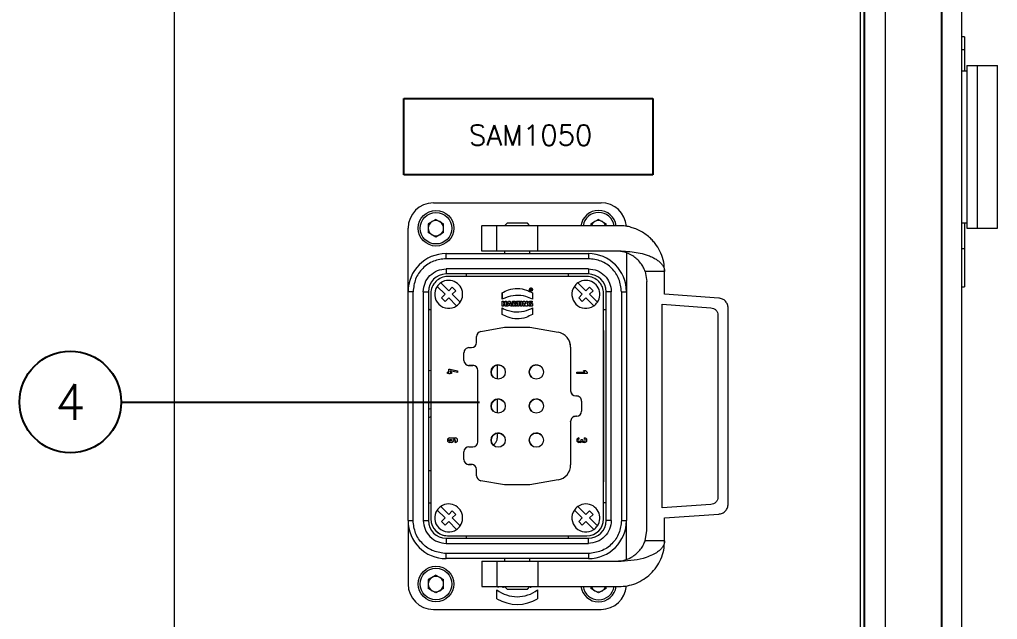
# Model space of a CAD drawing. Extents: x 4137 to 28680, y 2446 to 6814.
# Drawn here: x 4758 to 4950.5, y 3009 to 3127 of the extents above; entities that cross this region are included whole.
import ezdxf
from ezdxf.enums import TextEntityAlignment as Align

# ---------------------------------------------------------------- set-up
doc = ezdxf.new("R2010")
doc.units = 0
doc.header["$LTSCALE"] = 0.5
doc.layers.get('0').update_dxf_attribs({"linetype": 'CONTINUOUS'})
doc.layers.add('DIM', color=5, linetype='CONTINUOUS')
doc.layers.add('VOL', color=2, linetype='CONTINUOUS')
doc.styles.get("Standard").update_dxf_attribs({"font": 'simplex.shx'})

msp = doc.modelspace()

# ---------------------------------------------------------------- linework, layer by layer
at = {"color": 7, "linetype": 'Continuous', "lineweight": 15}
for p, q in [((4788.48, 3251.94), (4788.48, 2951.94)), ((4923.48, 3251.94), (4923.48, 2951.94)), ((4928.48, 2958.44), (4928.48, 3245.44)), ((4943.48, 2958.44), (4943.48, 3245.44)), ((4943.99, 3123.58), (4943.48, 3123.58)), ((4943.99, 3123.58), (4943.99, 3121.08)), ((4943.48, 3121.08), (4943.99, 3121.08)), ((4943.99, 3121.08), (4943.99, 3116.94)), ((4944.48, 3117.94), (4944.48, 3085.94)), ((4944.48, 3117.94), (4946.48, 3117.94)), ((4946.48, 3117.94), (4946.48, 3085.94)), ((4946.48, 3117.94), (4950.48, 3117.94)), ((4950.48, 3085.94), (4950.48, 3117.94)), ((4943.48, 3116.94), (4944.48, 3116.94)), ((4839.48, 3090.94), (4872.48, 3090.94)), ((4839.98, 3087.69), (4838.47, 3086.82)), ((4839.98, 3087.69), (4841.49, 3086.82)), ((4871.98, 3087.69), (4870.47, 3086.82)), ((4871.98, 3087.69), (4873.49, 3086.82)), ((4834.48, 3073.44), (4834.48, 3085.94)), ((4838.47, 3086.82), (4838.47, 3085.07)), ((4841.49, 3085.07), (4841.49, 3086.82)), ((4848.98, 3086.45), (4848.98, 3086.44)), ((4848.98, 3081.44), (4848.98, 3086.44)), ((4851.98, 3081.44), (4851.98, 3086.44)), ((4860.06, 3086.44), (4851.98, 3086.44)), ((4853.99, 3086.95), (4853.48, 3086.44)), ((4857.98, 3086.94), (4853.98, 3086.94)), ((4858.48, 3086.44), (4857.98, 3086.95)), ((4860.06, 3081.44), (4860.06, 3086.44)), ((4875.98, 3086.44), (4860.06, 3086.44)), ((4870.47, 3086.82), (4870.47, 3086.44)), ((4873.49, 3086.44), (4873.49, 3086.82)), ((4944.48, 3086.94), (4943.48, 3086.94)), ((4943.99, 3086.94), (4943.99, 3081.94)), ((4944.48, 3085.94), (4946.48, 3085.94)), ((4946.48, 3085.94), (4950.48, 3085.94)), ((4839.98, 3084.2), (4838.47, 3085.07)), ((4841.49, 3085.07), (4839.98, 3084.2)), ((4848.98, 3081.44), (4848.98, 3081.44)), ((4860.06, 3081.44), (4851.98, 3081.44)), ((4853.48, 3081.44), (4853.48, 3080.94)), ((4858.48, 3080.94), (4858.48, 3081.44)), ((4876.41, 3081.44), (4860.06, 3081.44)), ((4943.48, 3081.94), (4943.99, 3081.94)), ((4943.99, 3081.94), (4943.99, 3074.44)), ((4841.98, 3079.94), (4841.98, 3080.94)), ((4841.98, 3080.94), (4869.98, 3080.94)), ((4869.98, 3079.94), (4841.98, 3079.94)), ((4869.98, 3080.94), (4869.98, 3079.94)), ((4877.48, 3081.05), (4877.48, 3073.44)), ((4869.98, 3077.94), (4841.98, 3077.94)), ((4841.98, 3077.94), (4841.98, 3076.94)), ((4869.98, 3077.94), (4869.98, 3076.94)), ((4884.98, 3077.44), (4881.14, 3077.44)), ((4881.14, 3077.44), (4881.48, 3075.44)), ((4884.98, 3072.94), (4884.98, 3077.44)), ((4869.98, 3076.94), (4841.98, 3076.94)), ((4869.68, 3076.44), (4842.28, 3076.44)), ((4845.98, 3076.44), (4845.98, 3076.94)), ((4865.98, 3076.94), (4865.98, 3076.44)), ((4841.78, 3072.94), (4840.22, 3074.5)), ((4840.93, 3075.21), (4842.48, 3073.65)), ((4842.48, 3073.65), (4843.19, 3074.36)), ((4843.19, 3074.36), (4843.9, 3073.65)), ((4843.9, 3073.65), (4843.19, 3072.94)), ((4858.53, 3073.7), (4858.53, 3073.7)), ((4858.71, 3074), (4858.59, 3074)), ((4858.59, 3074), (4858.59, 3073.73)), ((4858.59, 3074), (4858.59, 3073.73)), ((4858.59, 3074), (4858.59, 3074)), ((4858.71, 3074), (4858.59, 3074)), ((4858.59, 3073.73), (4858.65, 3073.73)), ((4858.65, 3073.95), (4858.7, 3073.95)), ((4858.65, 3073.95), (4858.65, 3073.87)), ((4858.7, 3073.87), (4858.65, 3073.87)), ((4858.65, 3073.87), (4858.7, 3073.87)), ((4858.65, 3073.87), (4858.65, 3073.87)), ((4858.65, 3073.73), (4858.65, 3073.83)), ((4858.65, 3073.83), (4858.7, 3073.83)), ((4858.7, 3073.87), (4858.7, 3073.87)), ((4858.7, 3073.83), (4858.74, 3073.73)), ((4858.7, 3073.83), (4858.74, 3073.73)), ((4858.7, 3073.83), (4858.7, 3073.83)), ((4858.77, 3073.99), (4858.71, 3074)), ((4858.77, 3073.99), (4858.71, 3074)), ((4858.71, 3074), (4858.71, 3074)), ((4858.73, 3073.94), (4858.73, 3073.94)), ((4858.74, 3073.73), (4858.81, 3073.73)), ((4858.76, 3073.85), (4858.79, 3073.86)), ((4858.77, 3073.83), (4858.76, 3073.85)), ((4858.8, 3073.96), (4858.77, 3073.99)), ((4858.8, 3073.96), (4858.77, 3073.99)), ((4858.77, 3073.99), (4858.77, 3073.99)), ((4858.78, 3073.82), (4858.77, 3073.83)), ((4858.81, 3073.73), (4858.78, 3073.82)), ((4858.79, 3073.86), (4858.8, 3073.89)), ((4858.81, 3073.92), (4858.8, 3073.96)), ((4858.8, 3073.89), (4858.81, 3073.92)), ((4858.85, 3074.02), (4858.85, 3074.02)), ((4858.92, 3073.86), (4858.92, 3073.86)), ((4868.78, 3072.94), (4867.22, 3074.5)), ((4867.93, 3075.21), (4869.48, 3073.65)), ((4869.48, 3073.65), (4870.19, 3074.36)), ((4870.19, 3074.36), (4870.9, 3073.65)), ((4870.9, 3073.65), (4870.19, 3072.94)), ((4872.02, 3075.48), (4872.02, 3075.48)), ((4881.48, 3026.44), (4881.48, 3075.44)), ((4943.48, 3074.44), (4943.99, 3074.44)), ((4835.48, 3073.44), (4834.48, 3073.44)), ((4834.48, 3028.44), (4834.48, 3073.44)), ((4835.48, 3028.44), (4835.48, 3073.44)), ((4837.48, 3073.44), (4837.48, 3028.44)), ((4837.48, 3073.44), (4838.48, 3073.44)), ((4838.48, 3073.44), (4838.48, 3028.44)), ((4838.98, 3073.14), (4838.98, 3028.74)), ((4841.07, 3072.24), (4841.78, 3072.94)), ((4841.78, 3071.53), (4841.07, 3072.24)), ((4842.48, 3072.24), (4841.78, 3071.53)), ((4844.04, 3070.68), (4842.48, 3072.24)), ((4843.19, 3072.94), (4844.75, 3071.39)), ((4852.98, 3071.96), (4852.98, 3073.21)), ((4852.98, 3073.21), (4852.98, 3073.21)), ((4852.98, 3073.21), (4852.98, 3071.96)), ((4858.98, 3073.21), (4858.98, 3071.96)), ((4868.07, 3072.24), (4868.78, 3072.94)), ((4868.78, 3071.53), (4868.07, 3072.24)), ((4869.48, 3072.24), (4868.78, 3071.53)), ((4871.04, 3070.68), (4869.48, 3072.24)), ((4870.19, 3072.94), (4871.75, 3071.39)), ((4872.98, 3028.74), (4872.98, 3073.14)), ((4874.48, 3073.44), (4873.48, 3073.44)), ((4873.48, 3028.44), (4873.48, 3073.44)), ((4874.48, 3028.44), (4874.48, 3073.44)), ((4876.48, 3073.44), (4876.48, 3028.44)), ((4876.48, 3073.44), (4877.48, 3073.44)), ((4877.48, 3073.44), (4877.48, 3028.44)), ((4895.62, 3072.2), (4884.98, 3072.94)), ((4838.48, 3069.94), (4838.98, 3069.94)), ((4838.98, 3069.89), (4838.78, 3069.94)), ((4852.98, 3069), (4852.98, 3070.26)), ((4852.98, 3070.26), (4852.98, 3070.26)), ((4852.98, 3069), (4852.98, 3070.26)), ((4853.01, 3071.59), (4853.28, 3071.59)), ((4853.01, 3070.6), (4853.01, 3071.59)), ((4853.01, 3070.6), (4853.01, 3071.59)), ((4853.01, 3071.59), (4853.01, 3071.59)), ((4853.01, 3071.59), (4853.28, 3071.59)), ((4853.28, 3070.6), (4853.01, 3070.6)), ((4853.28, 3071.59), (4853.28, 3071.23)), ((4853.28, 3071.23), (4853.58, 3071.23)), ((4853.28, 3071.23), (4853.58, 3071.23)), ((4853.28, 3071.23), (4853.28, 3071.23)), ((4853.28, 3070.99), (4853.28, 3070.6)), ((4853.58, 3070.99), (4853.28, 3070.99)), ((4853.58, 3071.59), (4853.85, 3071.59)), ((4853.58, 3071.23), (4853.58, 3071.59)), ((4853.58, 3071.23), (4853.58, 3071.59)), ((4853.58, 3071.59), (4853.58, 3071.59)), ((4853.58, 3071.59), (4853.85, 3071.59)), ((4853.58, 3071.23), (4853.58, 3071.23)), ((4853.58, 3070.6), (4853.58, 3070.99)), ((4853.58, 3070.6), (4853.58, 3070.99)), ((4853.58, 3070.99), (4853.58, 3070.99)), ((4853.85, 3070.6), (4853.58, 3070.6)), ((4853.85, 3071.59), (4853.85, 3070.6)), ((4853.94, 3070.6), (4854.26, 3071.59)), ((4853.94, 3070.6), (4854.26, 3071.59)), ((4854.21, 3070.6), (4853.94, 3070.6)), ((4854.26, 3070.76), (4854.21, 3070.6)), ((4854.26, 3071.59), (4854.57, 3071.59)), ((4854.26, 3071.59), (4854.26, 3071.59)), ((4854.26, 3071.59), (4854.57, 3071.59)), ((4854.56, 3070.76), (4854.26, 3070.76)), ((4854.33, 3070.98), (4854.37, 3071.13)), ((4854.5, 3070.98), (4854.33, 3070.98)), ((4854.33, 3070.98), (4854.33, 3070.98)), ((4854.5, 3070.98), (4854.33, 3070.98)), ((4854.37, 3071.13), (4854.39, 3071.18)), ((4854.39, 3071.18), (4854.4, 3071.23)), ((4854.4, 3071.23), (4854.41, 3071.27)), ((4854.41, 3071.27), (4854.42, 3071.23)), ((4854.41, 3071.27), (4854.42, 3071.23)), ((4854.41, 3071.27), (4854.41, 3071.27)), ((4854.42, 3071.23), (4854.43, 3071.18)), ((4854.42, 3071.23), (4854.43, 3071.18)), ((4854.42, 3071.23), (4854.42, 3071.23)), ((4854.43, 3071.18), (4854.45, 3071.13)), ((4854.43, 3071.18), (4854.45, 3071.13)), ((4854.43, 3071.18), (4854.43, 3071.18)), ((4854.45, 3071.13), (4854.5, 3070.98)), ((4854.45, 3071.13), (4854.5, 3070.98)), ((4854.45, 3071.13), (4854.45, 3071.13)), ((4854.5, 3070.98), (4854.5, 3070.98)), ((4854.62, 3070.6), (4854.56, 3070.76)), ((4854.62, 3070.6), (4854.56, 3070.76)), ((4854.56, 3070.76), (4854.56, 3070.76)), ((4854.57, 3071.59), (4854.91, 3070.6)), ((4854.91, 3070.6), (4854.62, 3070.6)), ((4855.01, 3071.59), (4855.05, 3071.59)), ((4855.01, 3070.6), (4855.01, 3071.59)), ((4855.01, 3070.6), (4855.01, 3071.59)), ((4855.01, 3071.59), (4855.01, 3071.59)), ((4855.01, 3071.59), (4855.05, 3071.59)), ((4855.28, 3070.6), (4855.01, 3070.6)), ((4855.05, 3071.59), (4855.09, 3071.59)), ((4855.05, 3071.59), (4855.09, 3071.59)), ((4855.05, 3071.59), (4855.05, 3071.59)), ((4855.09, 3071.59), (4855.14, 3071.59)), ((4855.09, 3071.59), (4855.14, 3071.59)), ((4855.09, 3071.59), (4855.09, 3071.59)), ((4855.14, 3071.59), (4855.19, 3071.59)), ((4855.14, 3071.59), (4855.19, 3071.59)), ((4855.14, 3071.59), (4855.14, 3071.59)), ((4855.19, 3071.59), (4855.24, 3071.59)), ((4855.19, 3071.59), (4855.24, 3071.59)), ((4855.19, 3071.59), (4855.19, 3071.59)), ((4855.24, 3071.59), (4855.29, 3071.59)), ((4855.24, 3071.59), (4855.29, 3071.59)), ((4855.24, 3071.59), (4855.24, 3071.59)), ((4855.28, 3071.16), (4855.28, 3071.37)), ((4855.28, 3071.37), (4855.29, 3071.37)), ((4855.29, 3071.15), (4855.28, 3071.16)), ((4855.29, 3071.15), (4855.28, 3071.16)), ((4855.28, 3071.16), (4855.28, 3071.16)), ((4855.28, 3070.96), (4855.28, 3070.6)), ((4855.29, 3070.96), (4855.28, 3070.96)), ((4855.29, 3071.59), (4855.34, 3071.59)), ((4855.29, 3071.59), (4855.34, 3071.59)), ((4855.29, 3071.59), (4855.29, 3071.59)), ((4855.29, 3071.37), (4855.31, 3071.37)), ((4855.31, 3071.15), (4855.29, 3071.15)), ((4855.31, 3071.15), (4855.29, 3071.15)), ((4855.29, 3071.15), (4855.29, 3071.15)), ((4855.47, 3070.6), (4855.29, 3070.96)), ((4855.47, 3070.6), (4855.29, 3070.96)), ((4855.29, 3070.96), (4855.29, 3070.96)), ((4855.31, 3071.37), (4855.33, 3071.37)), ((4855.32, 3071.15), (4855.31, 3071.15)), ((4855.32, 3071.15), (4855.31, 3071.15)), ((4855.31, 3071.15), (4855.31, 3071.15)), ((4855.37, 3071.16), (4855.32, 3071.15)), ((4855.37, 3071.16), (4855.32, 3071.15)), ((4855.32, 3071.15), (4855.32, 3071.15)), ((4855.33, 3071.37), (4855.4, 3071.36)), ((4855.34, 3071.59), (4855.39, 3071.59)), ((4855.34, 3071.59), (4855.39, 3071.59)), ((4855.34, 3071.59), (4855.34, 3071.59)), ((4855.41, 3071.18), (4855.37, 3071.16)), ((4855.41, 3071.18), (4855.37, 3071.16)), ((4855.37, 3071.16), (4855.37, 3071.16)), ((4855.39, 3071.59), (4855.44, 3071.59)), ((4855.39, 3071.59), (4855.44, 3071.59)), ((4855.39, 3071.59), (4855.39, 3071.59)), ((4855.4, 3071.36), (4855.44, 3071.32)), ((4855.44, 3071.22), (4855.41, 3071.18)), ((4855.44, 3071.22), (4855.41, 3071.18)), ((4855.41, 3071.18), (4855.41, 3071.18)), ((4855.44, 3071.59), (4855.49, 3071.58)), ((4855.44, 3071.59), (4855.49, 3071.58)), ((4855.44, 3071.59), (4855.44, 3071.59)), ((4855.44, 3071.32), (4855.45, 3071.26)), ((4855.44, 3071.32), (4855.45, 3071.26)), ((4855.44, 3071.32), (4855.44, 3071.32)), ((4855.45, 3071.26), (4855.44, 3071.22)), ((4855.45, 3071.26), (4855.44, 3071.22)), ((4855.44, 3071.22), (4855.44, 3071.22)), ((4855.45, 3071.26), (4855.45, 3071.26)), ((4855.8, 3070.6), (4855.47, 3070.6)), ((4855.49, 3071.58), (4855.53, 3071.57)), ((4855.49, 3071.58), (4855.53, 3071.57)), ((4855.49, 3071.58), (4855.49, 3071.58)), ((4855.53, 3071.57), (4855.57, 3071.56)), ((4855.53, 3071.57), (4855.57, 3071.56)), ((4855.53, 3071.57), (4855.53, 3071.57)), ((4855.6, 3071.04), (4855.56, 3071.02)), ((4855.56, 3071.02), (4855.58, 3070.98)), ((4855.57, 3071.56), (4855.6, 3071.54)), ((4855.57, 3071.56), (4855.6, 3071.54)), ((4855.57, 3071.56), (4855.57, 3071.56)), ((4855.58, 3070.98), (4855.61, 3070.94)), ((4855.6, 3071.54), (4855.63, 3071.52)), ((4855.6, 3071.54), (4855.63, 3071.52)), ((4855.6, 3071.54), (4855.6, 3071.54)), ((4855.64, 3071.07), (4855.6, 3071.04)), ((4855.61, 3070.94), (4855.63, 3070.9)), ((4855.63, 3071.52), (4855.66, 3071.5)), ((4855.63, 3071.52), (4855.66, 3071.5)), ((4855.63, 3071.52), (4855.63, 3071.52)), ((4855.63, 3070.9), (4855.8, 3070.6)), ((4855.67, 3071.1), (4855.64, 3071.07)), ((4855.66, 3071.5), (4855.68, 3071.47)), ((4855.7, 3071.14), (4855.67, 3071.1)), ((4855.68, 3071.47), (4855.7, 3071.44)), ((4855.7, 3071.44), (4855.71, 3071.41)), ((4855.72, 3071.19), (4855.7, 3071.14)), ((4855.71, 3071.41), (4855.72, 3071.37)), ((4855.72, 3071.37), (4855.73, 3071.33)), ((4855.73, 3071.24), (4855.72, 3071.19)), ((4855.73, 3071.33), (4855.73, 3071.29)), ((4855.73, 3071.29), (4855.73, 3071.24)), ((4855.81, 3071.59), (4856.51, 3071.59)), ((4855.81, 3071.35), (4855.81, 3071.59)), ((4855.81, 3071.59), (4856.51, 3071.59)), ((4855.81, 3071.59), (4855.81, 3071.59)), ((4855.81, 3071.35), (4855.81, 3071.59)), ((4856.02, 3071.35), (4855.81, 3071.35)), ((4856.02, 3070.6), (4856.02, 3071.35)), ((4856.02, 3070.6), (4856.02, 3071.35)), ((4856.02, 3071.35), (4856.02, 3071.35)), ((4856.3, 3070.6), (4856.02, 3070.6)), ((4856.3, 3071.35), (4856.3, 3070.6)), ((4856.51, 3071.35), (4856.3, 3071.35)), ((4856.51, 3071.59), (4856.51, 3071.35)), ((4856.64, 3070.6), (4856.64, 3071.59)), ((4856.64, 3071.59), (4856.91, 3071.59)), ((4856.64, 3070.6), (4856.64, 3071.59)), ((4856.64, 3071.59), (4856.64, 3071.59)), ((4856.64, 3071.59), (4856.91, 3071.59)), ((4856.91, 3070.6), (4856.64, 3070.6)), ((4856.91, 3071.59), (4856.91, 3070.6)), ((4857.12, 3071.59), (4857.47, 3071.59)), ((4857.12, 3070.6), (4857.12, 3071.59)), ((4857.12, 3070.6), (4857.12, 3071.59)), ((4857.12, 3071.59), (4857.12, 3071.59)), ((4857.12, 3071.59), (4857.47, 3071.59)), ((4857.38, 3070.6), (4857.12, 3070.6)), ((4857.37, 3071.16), (4857.38, 3071.11)), ((4857.39, 3071.11), (4857.37, 3071.16)), ((4857.39, 3071.11), (4857.37, 3071.16)), ((4857.37, 3071.16), (4857.37, 3071.16)), ((4857.38, 3071.11), (4857.38, 3071.06)), ((4857.38, 3071.06), (4857.38, 3071)), ((4857.38, 3071), (4857.38, 3070.6)), ((4857.42, 3071.05), (4857.39, 3071.11)), ((4857.42, 3071.05), (4857.39, 3071.11)), ((4857.39, 3071.11), (4857.39, 3071.11)), ((4857.44, 3071), (4857.42, 3071.05)), ((4857.44, 3071), (4857.42, 3071.05)), ((4857.42, 3071.05), (4857.42, 3071.05)), ((4857.47, 3070.94), (4857.44, 3071)), ((4857.47, 3070.94), (4857.44, 3071)), ((4857.44, 3071), (4857.44, 3071)), ((4857.47, 3071.59), (4857.61, 3071.29)), ((4857.63, 3070.6), (4857.47, 3070.94)), ((4857.63, 3070.6), (4857.47, 3070.94)), ((4857.47, 3070.94), (4857.47, 3070.94)), ((4857.61, 3071.29), (4857.63, 3071.24)), ((4857.63, 3071.24), (4857.66, 3071.19)), ((4857.98, 3070.6), (4857.63, 3070.6)), ((4857.66, 3071.19), (4857.68, 3071.14)), ((4857.68, 3071.14), (4857.71, 3071.09)), ((4857.71, 3071.09), (4857.73, 3071.04)), ((4857.72, 3071.59), (4857.98, 3071.59)), ((4857.72, 3071.24), (4857.72, 3071.59)), ((4857.72, 3071.24), (4857.72, 3071.59)), ((4857.72, 3071.59), (4857.72, 3071.59)), ((4857.72, 3071.59), (4857.98, 3071.59)), ((4857.72, 3071.18), (4857.72, 3071.24)), ((4857.72, 3071.18), (4857.72, 3071.24)), ((4857.72, 3071.24), (4857.72, 3071.24)), ((4857.72, 3071.11), (4857.72, 3071.18)), ((4857.72, 3071.11), (4857.72, 3071.18)), ((4857.72, 3071.18), (4857.72, 3071.18)), ((4857.73, 3071.04), (4857.72, 3071.11)), ((4857.73, 3071.04), (4857.72, 3071.11)), ((4857.72, 3071.11), (4857.72, 3071.11)), ((4857.73, 3071.04), (4857.73, 3071.04)), ((4857.98, 3071.59), (4857.98, 3070.6)), ((4858.09, 3071.11), (4858.1, 3071.15)), ((4858.09, 3071.11), (4858.1, 3071.15)), ((4858.09, 3071.07), (4858.09, 3071.11)), ((4858.09, 3071.07), (4858.09, 3071.11)), ((4858.09, 3071.11), (4858.09, 3071.11)), ((4858.09, 3071.02), (4858.09, 3071.07)), ((4858.09, 3071.02), (4858.09, 3071.07)), ((4858.09, 3071.07), (4858.09, 3071.07)), ((4858.1, 3070.98), (4858.09, 3071.02)), ((4858.1, 3070.98), (4858.09, 3071.02)), ((4858.09, 3071.02), (4858.09, 3071.02)), ((4858.1, 3071.19), (4858.11, 3071.23)), ((4858.1, 3071.19), (4858.11, 3071.23)), ((4858.1, 3071.15), (4858.1, 3071.19)), ((4858.1, 3071.15), (4858.1, 3071.19)), ((4858.1, 3071.19), (4858.1, 3071.19)), ((4858.1, 3071.15), (4858.1, 3071.15)), ((4858.1, 3070.94), (4858.1, 3070.98)), ((4858.1, 3070.94), (4858.1, 3070.98)), ((4858.1, 3070.98), (4858.1, 3070.98)), ((4858.11, 3070.9), (4858.1, 3070.94)), ((4858.11, 3070.9), (4858.1, 3070.94)), ((4858.1, 3070.94), (4858.1, 3070.94)), ((4858.11, 3071.23), (4858.13, 3071.27)), ((4858.11, 3071.23), (4858.13, 3071.27)), ((4858.11, 3071.23), (4858.11, 3071.23)), ((4858.13, 3070.87), (4858.11, 3070.9)), ((4858.13, 3070.87), (4858.11, 3070.9)), ((4858.11, 3070.9), (4858.11, 3070.9)), ((4858.13, 3071.27), (4858.14, 3071.3)), ((4858.13, 3071.27), (4858.14, 3071.3)), ((4858.13, 3071.27), (4858.13, 3071.27)), ((4858.14, 3070.83), (4858.13, 3070.87)), ((4858.14, 3070.83), (4858.13, 3070.87)), ((4858.13, 3070.87), (4858.13, 3070.87)), ((4858.14, 3071.3), (4858.16, 3071.34)), ((4858.14, 3071.3), (4858.16, 3071.34)), ((4858.14, 3071.3), (4858.14, 3071.3)), ((4858.16, 3070.8), (4858.14, 3070.83)), ((4858.16, 3070.8), (4858.14, 3070.83)), ((4858.14, 3070.83), (4858.14, 3070.83)), ((4858.16, 3071.34), (4858.18, 3071.37)), ((4858.16, 3071.34), (4858.18, 3071.37)), ((4858.16, 3071.34), (4858.16, 3071.34)), ((4858.18, 3070.77), (4858.16, 3070.8)), ((4858.18, 3070.77), (4858.16, 3070.8)), ((4858.16, 3070.8), (4858.16, 3070.8)), ((4858.18, 3071.37), (4858.2, 3071.4)), ((4858.18, 3071.37), (4858.2, 3071.4)), ((4858.18, 3071.37), (4858.18, 3071.37)), ((4858.2, 3070.74), (4858.18, 3070.77)), ((4858.2, 3070.74), (4858.18, 3070.77)), ((4858.18, 3070.77), (4858.18, 3070.77)), ((4858.2, 3071.4), (4858.22, 3071.43)), ((4858.2, 3071.4), (4858.22, 3071.43)), ((4858.2, 3071.4), (4858.2, 3071.4)), ((4858.22, 3070.72), (4858.2, 3070.74)), ((4858.22, 3070.72), (4858.2, 3070.74)), ((4858.2, 3070.74), (4858.2, 3070.74)), ((4858.22, 3071.43), (4858.25, 3071.45)), ((4858.22, 3071.43), (4858.25, 3071.45)), ((4858.22, 3071.43), (4858.22, 3071.43)), ((4858.25, 3070.69), (4858.22, 3070.72)), ((4858.25, 3071.45), (4858.27, 3071.48)), ((4858.25, 3071.45), (4858.27, 3071.48)), ((4858.25, 3071.45), (4858.25, 3071.45)), ((4858.28, 3070.67), (4858.25, 3070.69)), ((4858.27, 3071.48), (4858.3, 3071.5)), ((4858.27, 3071.48), (4858.3, 3071.5)), ((4858.27, 3071.48), (4858.27, 3071.48)), ((4858.31, 3070.65), (4858.28, 3070.67)), ((4858.3, 3071.5), (4858.34, 3071.52)), ((4858.3, 3071.5), (4858.34, 3071.52)), ((4858.3, 3071.5), (4858.3, 3071.5)), ((4858.34, 3070.63), (4858.31, 3070.65)), ((4858.34, 3071.52), (4858.37, 3071.54)), ((4858.34, 3071.52), (4858.37, 3071.54)), ((4858.34, 3071.52), (4858.34, 3071.52)), ((4858.38, 3070.62), (4858.34, 3070.63)), ((4858.37, 3071.54), (4858.41, 3071.56)), ((4858.37, 3071.54), (4858.41, 3071.56)), ((4858.37, 3071.54), (4858.37, 3071.54)), ((4858.42, 3070.61), (4858.38, 3070.62)), ((4858.4, 3071.18), (4858.39, 3071.13)), ((4858.39, 3071.13), (4858.39, 3071.09)), ((4858.39, 3071.09), (4858.39, 3071.04)), ((4858.39, 3071.04), (4858.4, 3070.99)), ((4858.41, 3071.21), (4858.4, 3071.18)), ((4858.4, 3070.99), (4858.41, 3070.95)), ((4858.41, 3071.56), (4858.45, 3071.57)), ((4858.41, 3071.56), (4858.45, 3071.57)), ((4858.41, 3071.56), (4858.41, 3071.56)), ((4858.43, 3071.25), (4858.41, 3071.21)), ((4858.41, 3070.95), (4858.43, 3070.92)), ((4858.46, 3070.6), (4858.42, 3070.61)), ((4858.45, 3071.28), (4858.43, 3071.25)), ((4858.43, 3070.92), (4858.46, 3070.89)), ((4858.45, 3071.57), (4858.49, 3071.58)), ((4858.45, 3071.57), (4858.49, 3071.58)), ((4858.45, 3071.57), (4858.45, 3071.57)), ((4858.48, 3071.31), (4858.45, 3071.28)), ((4858.46, 3070.89), (4858.49, 3070.87)), ((4858.46, 3070.89), (4858.49, 3070.87)), ((4858.46, 3070.89), (4858.46, 3070.89)), ((4858.5, 3070.59), (4858.46, 3070.6)), ((4858.52, 3071.33), (4858.48, 3071.31)), ((4858.49, 3071.58), (4858.53, 3071.59)), ((4858.49, 3071.58), (4858.53, 3071.59)), ((4858.49, 3071.58), (4858.49, 3071.58)), ((4858.49, 3070.87), (4858.53, 3070.85)), ((4858.49, 3070.87), (4858.53, 3070.85)), ((4858.49, 3070.87), (4858.49, 3070.87)), ((4858.55, 3070.59), (4858.5, 3070.59)), ((4858.56, 3071.34), (4858.52, 3071.33)), ((4858.53, 3071.59), (4858.57, 3071.6)), ((4858.53, 3071.59), (4858.57, 3071.6)), ((4858.53, 3071.59), (4858.53, 3071.59)), ((4858.53, 3070.85), (4858.57, 3070.84)), ((4858.53, 3070.85), (4858.57, 3070.84)), ((4858.53, 3070.85), (4858.53, 3070.85)), ((4858.6, 3070.59), (4858.55, 3070.59)), ((4858.6, 3071.35), (4858.56, 3071.34)), ((4858.57, 3071.6), (4858.62, 3071.6)), ((4858.57, 3071.6), (4858.62, 3071.6)), ((4858.57, 3071.6), (4858.57, 3071.6)), ((4858.57, 3070.84), (4858.63, 3070.83)), ((4858.57, 3070.84), (4858.63, 3070.83)), ((4858.57, 3070.84), (4858.57, 3070.84)), ((4858.65, 3071.36), (4858.6, 3071.35)), ((4858.66, 3070.59), (4858.6, 3070.59)), ((4858.62, 3071.6), (4858.66, 3071.6)), ((4858.62, 3071.6), (4858.66, 3071.6)), ((4858.62, 3071.6), (4858.62, 3071.6)), ((4858.63, 3070.83), (4858.65, 3070.83)), ((4858.63, 3070.83), (4858.65, 3070.83)), ((4858.63, 3070.83), (4858.63, 3070.83)), ((4858.7, 3071.36), (4858.65, 3071.36)), ((4858.65, 3070.83), (4858.67, 3070.84)), ((4858.65, 3070.83), (4858.67, 3070.84)), ((4858.65, 3070.83), (4858.65, 3070.83)), ((4858.66, 3071.6), (4858.73, 3071.6)), ((4858.66, 3071.6), (4858.73, 3071.6)), ((4858.66, 3071.6), (4858.66, 3071.6)), ((4858.71, 3070.59), (4858.66, 3070.59)), ((4858.67, 3070.84), (4858.68, 3070.84)), ((4858.67, 3070.84), (4858.68, 3070.84)), ((4858.67, 3070.84), (4858.67, 3070.84)), ((4858.68, 3071.15), (4858.95, 3071.15)), ((4858.68, 3070.84), (4858.68, 3071.15)), ((4858.68, 3070.84), (4858.68, 3071.15)), ((4858.68, 3071.15), (4858.68, 3071.15)), ((4858.68, 3071.15), (4858.95, 3071.15)), ((4858.68, 3070.84), (4858.68, 3070.84)), ((4858.76, 3071.35), (4858.7, 3071.36)), ((4858.76, 3070.6), (4858.71, 3070.59)), ((4858.73, 3071.6), (4858.79, 3071.59)), ((4858.73, 3071.6), (4858.79, 3071.59)), ((4858.73, 3071.6), (4858.73, 3071.6)), ((4858.81, 3071.35), (4858.76, 3071.35)), ((4858.82, 3070.61), (4858.76, 3070.6)), ((4858.79, 3071.59), (4858.85, 3071.59)), ((4858.79, 3071.59), (4858.85, 3071.59)), ((4858.79, 3071.59), (4858.79, 3071.59)), ((4858.86, 3071.34), (4858.81, 3071.35)), ((4858.86, 3070.62), (4858.82, 3070.61)), ((4858.85, 3071.59), (4858.9, 3071.58)), ((4858.85, 3071.59), (4858.9, 3071.58)), ((4858.85, 3071.59), (4858.85, 3071.59)), ((4858.9, 3071.33), (4858.86, 3071.34)), ((4858.91, 3070.64), (4858.86, 3070.62)), ((4858.9, 3071.58), (4858.94, 3071.56)), ((4858.9, 3071.58), (4858.94, 3071.56)), ((4858.9, 3071.58), (4858.9, 3071.58)), ((4858.94, 3071.32), (4858.9, 3071.33)), ((4858.95, 3070.65), (4858.91, 3070.64)), ((4858.94, 3071.56), (4858.94, 3071.32)), ((4858.95, 3071.15), (4858.95, 3070.65)), ((4858.98, 3070.26), (4858.98, 3069)), ((4872.98, 3069.94), (4873.48, 3069.94)), ((4872.98, 3065.84), (4872.98, 3069.94)), ((4884.48, 3070.97), (4894.09, 3070.3)), ((4884.48, 3030.91), (4884.48, 3070.97)), ((4897.48, 3031.68), (4897.48, 3070.21)), ((4895.48, 3068.81), (4895.48, 3033.08)), ((4848.81, 3065.62), (4853.48, 3066.45)), ((4853.48, 3066.45), (4858.48, 3066.45)), ((4858.48, 3066.45), (4864, 3065.47)), ((4847.98, 3063.45), (4847.98, 3064.64)), ((4865.61, 3064.64), (4865.6, 3064.64)), ((4872.99, 3065.84), (4872.98, 3065.84)), ((4872.99, 3036.04), (4872.99, 3065.84)), ((4846.48, 3062.45), (4846.98, 3062.45)), ((4866.48, 3062.52), (4866.48, 3053.95)), ((4866.48, 3062.52), (4866.48, 3062.52)), ((4866.48, 3062.52), (4866.48, 3053.94)), ((4845.48, 3059.95), (4845.48, 3061.45)), ((4842.53, 3058.2), (4842.75, 3058.2)), ((4842.53, 3057.65), (4842.53, 3058.2)), ((4842.53, 3058.2), (4842.75, 3058.2)), ((4842.75, 3058.2), (4844.23, 3057.9)), ((4842.75, 3058.2), (4844.23, 3057.9)), ((4842.75, 3058.2), (4842.75, 3058.2)), ((4845.77, 3059.24), (4845.78, 3059.24)), ((4847.23, 3058.95), (4846.48, 3058.95)), ((4846.48, 3058.95), (4846.48, 3058.94)), ((4846.48, 3058.94), (4847.23, 3058.94)), ((4847.23, 3058.95), (4847.23, 3058.94)), ((4852.03, 3059.03), (4852.03, 3056.26)), ((4838.48, 3057.87), (4838.98, 3058)), ((4842.23, 3057.37), (4842.23, 3057.65)), ((4842.23, 3057.65), (4842.53, 3057.65)), ((4842.53, 3057.65), (4842.23, 3057.65)), ((4842.53, 3057.37), (4842.23, 3057.37)), ((4842.53, 3057.65), (4842.53, 3057.65)), ((4842.53, 3057.3), (4842.53, 3057.37)), ((4842.75, 3057.3), (4842.53, 3057.3)), ((4842.75, 3057.89), (4842.75, 3057.65)), ((4844.23, 3057.59), (4842.75, 3057.89)), ((4842.75, 3057.65), (4843.05, 3057.65)), ((4843.05, 3057.65), (4842.75, 3057.65)), ((4842.75, 3057.65), (4842.75, 3057.65)), ((4842.75, 3057.37), (4842.75, 3057.3)), ((4843.05, 3057.37), (4842.75, 3057.37)), ((4843.05, 3057.65), (4843.05, 3057.37)), ((4844.23, 3057.9), (4844.23, 3057.59)), ((4848.23, 3043.91), (4848.23, 3057.98)), ((4850.83, 3057.65), (4850.84, 3057.64)), ((4858.33, 3057.65), (4858.34, 3057.64)), ((4867.73, 3057.35), (4867.73, 3057.65)), ((4867.73, 3057.65), (4869.31, 3057.65)), ((4869.73, 3057.35), (4867.73, 3057.35)), ((4869.02, 3057.95), (4869.44, 3057.95)), ((4869.31, 3057.65), (4869.02, 3057.95)), ((4869.44, 3057.95), (4869.73, 3057.65)), ((4869.73, 3057.65), (4869.73, 3057.35)), ((4866.48, 3053.95), (4866.48, 3053.94)), ((4867.48, 3052.95), (4867.63, 3052.95)), ((4868.34, 3052.65), (4868.34, 3052.65)), ((4838.48, 3050.33), (4838.98, 3050.46)), ((4850.83, 3050.95), (4850.84, 3050.94)), ((4852.03, 3052.33), (4852.03, 3049.56)), ((4858.33, 3050.95), (4858.34, 3050.94)), ((4868.63, 3051.95), (4868.63, 3049.95)), ((4868.63, 3051.94), (4868.63, 3051.95)), ((4868.63, 3051.94), (4868.63, 3049.94)), ((4838.98, 3048.81), (4838.48, 3048.67)), ((4867.63, 3048.95), (4867.48, 3048.95)), ((4867.48, 3048.94), (4867.48, 3048.95)), ((4867.48, 3048.94), (4867.63, 3048.94)), ((4867.63, 3048.95), (4867.63, 3048.94)), ((4868.63, 3049.95), (4868.63, 3049.94)), ((4866.48, 3047.95), (4866.48, 3039.37)), ((4866.48, 3047.94), (4866.48, 3047.95)), ((4866.48, 3047.94), (4866.48, 3039.37)), ((4842.68, 3044.7), (4843.78, 3044.7)), ((4852.03, 3045.63), (4852.03, 3044.62)), ((4868.13, 3044.7), (4868.13, 3044.45)), ((4869.23, 3044.45), (4869.23, 3044.7)), ((4842.68, 3044.4), (4843.03, 3044.4)), ((4842.68, 3044.1), (4842.68, 3044.4)), ((4843.03, 3044.1), (4842.68, 3044.1)), ((4843.03, 3043.8), (4842.68, 3043.8)), ((4843.03, 3044.4), (4843.03, 3044.1)), ((4843.78, 3044.4), (4843.46, 3044.4)), ((4843.73, 3044.1), (4843.78, 3044.1)), ((4843.73, 3043.8), (4843.73, 3044.1)), ((4843.78, 3043.8), (4843.73, 3043.8)), ((4843.78, 3044.1), (4843.78, 3044.4)), ((4846.48, 3042.95), (4847.23, 3042.95)), ((4850.83, 3044.25), (4850.84, 3044.24)), ((4851.59, 3043.55), (4851.35, 3043.31)), ((4858.33, 3044.25), (4858.34, 3044.24)), ((4868.13, 3044.05), (4868.33, 3044.05)), ((4868.33, 3043.8), (4868.13, 3043.8)), ((4868.53, 3044.4), (4868.83, 3044.4)), ((4868.53, 3044.25), (4868.53, 3044.4)), ((4868.83, 3044.4), (4868.83, 3044.25)), ((4869.03, 3044.05), (4869.23, 3044.05)), ((4869.23, 3043.8), (4869.03, 3043.8)), ((4845.48, 3040.45), (4845.48, 3041.95)), ((4845.77, 3039.74), (4845.78, 3039.74)), ((4846.98, 3039.45), (4846.48, 3039.45)), ((4846.48, 3039.45), (4846.48, 3039.44)), ((4846.48, 3039.44), (4846.98, 3039.44)), ((4846.98, 3039.45), (4846.98, 3039.44)), ((4866.48, 3039.37), (4866.48, 3039.37)), ((4838.98, 3038.19), (4838.48, 3038.19)), ((4847.98, 3037.26), (4847.98, 3038.45)), ((4848.27, 3036.55), (4848.28, 3036.55)), ((4853.48, 3035.45), (4848.81, 3036.27)), ((4853.48, 3035.44), (4848.81, 3036.27)), ((4848.81, 3036.27), (4848.81, 3036.27)), ((4858.48, 3035.45), (4853.48, 3035.45)), ((4853.48, 3035.44), (4853.48, 3035.45)), ((4858.48, 3035.44), (4853.48, 3035.44)), ((4864, 3036.42), (4858.48, 3035.45)), ((4864.01, 3036.42), (4858.48, 3035.44)), ((4858.48, 3035.44), (4858.48, 3035.45)), ((4864.01, 3036.42), (4864, 3036.42)), ((4872.98, 3036.04), (4872.99, 3036.04)), ((4872.98, 3028.74), (4872.98, 3036.04)), ((4872.98, 3036.04), (4872.99, 3036.04)), ((4838.48, 3031.94), (4838.98, 3031.94)), ((4873.48, 3031.94), (4872.98, 3031.94)), ((4894.09, 3031.59), (4884.48, 3030.91)), ((4841.78, 3028.94), (4840.22, 3030.5)), ((4840.93, 3031.21), (4842.48, 3029.65)), ((4842.48, 3029.65), (4843.19, 3030.36)), ((4843.19, 3030.36), (4843.9, 3029.65)), ((4843.9, 3029.65), (4843.19, 3028.94)), ((4868.78, 3028.94), (4867.22, 3030.5)), ((4867.93, 3031.21), (4869.48, 3029.65)), ((4869.48, 3029.65), (4870.19, 3030.36)), ((4870.19, 3030.36), (4870.9, 3029.65)), ((4870.9, 3029.65), (4870.19, 3028.94)), ((4884.98, 3028.94), (4895.62, 3029.69)), ((4834.48, 3028.44), (4835.48, 3028.44)), ((4834.48, 3028.44), (4834.48, 3015.94)), ((4837.48, 3028.44), (4838.48, 3028.44)), ((4841.07, 3028.24), (4841.78, 3028.94)), ((4841.78, 3027.53), (4841.07, 3028.24)), ((4842.48, 3028.24), (4841.78, 3027.53)), ((4844.04, 3026.68), (4842.48, 3028.24)), ((4843.19, 3028.94), (4844.75, 3027.39)), ((4868.07, 3028.24), (4868.78, 3028.94)), ((4868.78, 3027.53), (4868.07, 3028.24)), ((4869.48, 3028.24), (4868.78, 3027.53)), ((4871.04, 3026.68), (4869.48, 3028.24)), ((4870.19, 3028.94), (4871.75, 3027.39)), ((4872.98, 3028.74), (4872.98, 3028.74)), ((4874.48, 3028.44), (4873.48, 3028.44)), ((4876.48, 3028.44), (4877.48, 3028.44)), ((4877.48, 3020.82), (4877.48, 3028.44)), ((4884.98, 3024.44), (4884.98, 3028.94)), ((4839.95, 3026.41), (4839.95, 3026.41)), ((4842.28, 3025.44), (4869.68, 3025.44)), ((4842.28, 3025.44), (4869.68, 3025.44)), ((4845.98, 3024.94), (4845.98, 3025.44)), ((4865.98, 3025.44), (4865.98, 3024.94)), ((4869.68, 3025.44), (4869.68, 3025.44)), ((4881.14, 3024.44), (4881.48, 3026.44)), ((4841.98, 3024.94), (4841.98, 3023.94)), ((4841.98, 3024.94), (4869.98, 3024.94)), ((4841.98, 3023.94), (4869.98, 3023.94)), ((4869.98, 3023.94), (4869.98, 3024.94)), ((4884.98, 3024.44), (4881.14, 3024.44)), ((4869.98, 3021.94), (4841.98, 3021.94)), ((4841.98, 3020.94), (4841.98, 3021.94)), ((4869.98, 3021.94), (4869.98, 3020.94)), ((4869.98, 3020.94), (4841.98, 3020.94)), ((4848.98, 3020.45), (4848.98, 3020.44)), ((4848.98, 3020.44), (4848.98, 3015.44)), ((4851.98, 3020.44), (4851.98, 3015.44)), ((4851.98, 3020.44), (4860.06, 3020.44)), ((4853.48, 3020.94), (4853.48, 3020.44)), ((4858.48, 3020.44), (4858.48, 3020.94)), ((4860.06, 3020.44), (4860.06, 3015.44)), ((4860.06, 3020.44), (4876.41, 3020.44)), ((4839.98, 3017.69), (4838.47, 3016.82)), ((4838.47, 3016.82), (4838.47, 3015.07)), ((4839.98, 3017.69), (4841.49, 3016.82)), ((4841.49, 3015.07), (4841.49, 3016.82)), ((4839.98, 3014.2), (4838.47, 3015.07)), ((4841.49, 3015.07), (4839.98, 3014.2)), ((4848.98, 3015.44), (4848.98, 3015.44)), ((4851.98, 3015.44), (4860.06, 3015.44)), ((4851.98, 3013.02), (4851.98, 3014.82)), ((4852.19, 3015.27), (4852.19, 3015.44)), ((4852.25, 3015.27), (4852.19, 3015.27)), ((4852.25, 3015.44), (4852.25, 3015.27)), ((4853.16, 3015.27), (4853.16, 3015.44)), ((4853.22, 3015.27), (4853.16, 3015.27)), ((4853.22, 3015.44), (4853.22, 3015.27)), ((4853.35, 3015.27), (4853.42, 3015.44)), ((4853.41, 3015.27), (4853.35, 3015.27)), ((4853.49, 3015.44), (4853.41, 3015.27)), ((4853.48, 3015.44), (4853.99, 3014.94)), ((4857.98, 3014.94), (4858.48, 3015.44)), ((4858.55, 3015.27), (4858.45, 3015.41)), ((4858.5, 3015.44), (4858.56, 3015.36)), ((4858.62, 3015.27), (4858.55, 3015.27)), ((4858.56, 3015.36), (4858.56, 3015.44)), ((4858.62, 3015.44), (4858.62, 3015.27)), ((4859.98, 3014.82), (4859.98, 3013.02)), ((4860.06, 3015.44), (4875.98, 3015.44)), ((4870.47, 3015.44), (4870.47, 3015.07)), ((4871.98, 3014.2), (4870.47, 3015.07)), ((4873.49, 3015.07), (4871.98, 3014.2)), ((4873.49, 3015.07), (4873.49, 3015.44)), ((4839.48, 3010.94), (4872.48, 3010.94))]:
    msp.add_line(p, q, dxfattribs=at)
for p, q in [((4833.66, 3111.46), (4882.66, 3111.46)), ((4833.66, 3096.46), (4833.66, 3111.46)), ((4882.66, 3111.46), (4882.66, 3096.46)), ((4882.66, 3096.46), (4833.66, 3096.46))]:
    msp.add_line(p, q)
at = {"color": 8, "linetype": 'Continuous', "lineweight": 15}
for p, q in [((4872.98, 3073.14), (4872.98, 3073.14)), ((4842.28, 3025.44), (4842.28, 3025.44))]:
    msp.add_line(p, q, dxfattribs=at)
at = {"color": 7, "linetype": 'Continuous', "lineweight": 15, "flags": 128}
for points in [[(4858.92, 3073.86), (4858.9, 3073.95), (4858.85, 3074.02)], [(4850.84, 3057.64), (4850.94, 3057.1), (4851.25, 3056.65)], [(4858.34, 3057.64), (4858.44, 3057.1), (4858.75, 3056.65)], [(4850.84, 3050.94), (4850.94, 3050.4), (4851.25, 3049.95)], [(4858.34, 3050.94), (4858.44, 3050.4), (4858.75, 3049.95)], [(4842.36, 3044.56), (4842.51, 3044.66), (4842.68, 3044.7)], [(4843.14, 3044.14), (4843.09, 3044.11), (4843.03, 3044.1)], [(4843.78, 3044.1), (4843.84, 3044.11), (4843.89, 3044.14)], [(4850.84, 3044.24), (4850.94, 3043.7), (4851.25, 3043.25)], [(4858.34, 3044.24), (4858.44, 3043.7), (4858.75, 3043.25)]]:
    msp.add_lwpolyline(points, dxfattribs=at)
at = {"color": 7, "linetype": 'Continuous', "lineweight": 15}
for centre, radius in [((4839.98, 3085.94), 3.5), ((4839.98, 3085.94), 3.1), ((4858.69, 3073.86), 0.296), ((4858.69, 3073.86), 0.226), ((4852.23, 3057.65), 1.4), ((4859.73, 3057.65), 1.4), ((4852.23, 3050.95), 1.4), ((4859.73, 3050.95), 1.4), ((4852.23, 3044.25), 1.4), ((4859.73, 3044.25), 1.4), ((4839.98, 3015.94), 3.5), ((4839.98, 3015.94), 3.1)]:
    msp.add_circle(centre, radius, dxfattribs=at)
for centre, radius, start, end in [((4839.48, 3085.94), 5, 90, 180), ((4872.48, 3085.94), 5, 4.4411, 90), ((4871.98, 3085.94), 3.5, 8.2132, 171.7868), ((4839.98, 3085.94), 1.51, 120, 180), ((4839.98, 3085.94), 1.51, 60, 120), ((4839.98, 3085.94), 1.51, 0, 60), ((4871.98, 3085.94), 1.51, 120, 160.6629), ((4871.98, 3085.94), 1.51, 60, 120), ((4871.98, 3085.94), 1.51, 19.3371, 60), ((4839.98, 3085.94), 1.51, 180, 240), ((4839.98, 3085.94), 1.51, 300, 0), ((4839.98, 3085.94), 1.51, 240, 300), ((4841.98, 3073.44), 7.5, 90, 180), ((4869.98, 3073.44), 7.5, 0, 90), ((4841.98, 3073.44), 3.5, 90, 180), ((4842.28, 3073.14), 3.3, 90, 180.0001), ((4842.48, 3072.94), 2.75, 90, 124.5243), ((4842.48, 3072.94), 2.75, 325.4757, 90), ((4869.48, 3072.94), 2.75, 90, 124.5243), ((4869.48, 3072.94), 2.75, 325.4757, 90), ((4869.68, 3073.14), 3.3, 359.9999, 90), ((4869.98, 3073.44), 3.5, 0, 90), ((4842.48, 3072.94), 2.75, 145.4757, 304.5243), ((4842.48, 3072.94), 2.75, 124.5243, 145.4757), ((4858.69, 3073.86), 0.296, 44.9993, 224.9997), ((4858.69, 3073.86), 0.226, 225.0011, 359.9994), ((4858.7, 3073.91), 0.0383, 270.0015, 89.9985), ((4858.7, 3073.91), 0.0383, 269.9983, 45.0018), ((4869.48, 3072.94), 2.75, 145.4757, 304.5243), ((4869.48, 3072.94), 2.75, 124.5243, 145.4757), ((4869.68, 3073.14), 3.3, 359.9999, 44.9989), ((4842.48, 3072.94), 2.75, 304.5243, 325.4757), ((4869.48, 3072.94), 2.75, 304.5243, 325.4757), ((4848.98, 3064.64), 1, 100.0001, 180.0001), ((4863.48, 3062.52), 3, 0.0001, 79.9999), ((4863.48, 3062.52), 3, 0, 44.998), ((4846.48, 3061.45), 1, 89.9995, 180.0002), ((4846.98, 3063.45), 1, 270.0003, 359.9998), ((4846.48, 3059.95), 1, 180.0002, 269.9997), ((4846.46, 3059.88), 0.934, 223.3042, 271.6935), ((4847.23, 3057.95), 1, 1.812, 90.0004), ((4847.23, 3057.94), 1, 45.0007, 89.997), ((4852.24, 3057.64), 1.4, 44.9981, 179.9998), ((4859.74, 3057.64), 1.4, 44.9981, 179.9998), ((4867.48, 3053.95), 1, 180.0002, 269.9997), ((4867.48, 3053.94), 1, 180.0004, 224.9975), ((4867.63, 3051.95), 1, 359.9999, 90), ((4867.63, 3051.94), 1, 359.9998, 44.9985), ((4852.24, 3050.94), 1.4, 44.9977, 180.0002), ((4859.74, 3050.94), 1.4, 44.9977, 180.0002), ((4867.48, 3047.95), 1, 89.9996, 180.0001), ((4867.48, 3047.94), 1, 89.9994, 180.0003), ((4867.63, 3049.95), 1, 270.0003, 359.9998), ((4867.63, 3049.94), 1, 270.0003, 359.9998), ((4842.68, 3044.25), 0.45, 90, 270), ((4843.78, 3044.25), 0.45, 270, 90), ((4843.78, 3044.25), 0.45, 315, 90), ((4852.24, 3044.24), 1.4, 44.9977, 180.0002), ((4859.74, 3044.24), 1.4, 44.9977, 180.0002), ((4868.13, 3044.25), 0.45, 90, 270), ((4869.23, 3044.25), 0.45, 270, 90), ((4842.68, 3044.25), 0.15, 135, 270), ((4843.03, 3044.25), 0.45, 270, 19.4712), ((4843.03, 3044.25), 0.45, 315, 19.4712), ((4846.48, 3041.95), 1, 90.0003, 179.9998), ((4847.23, 3043.95), 1, 269.9998, 358.1878), ((4851.06, 3043.59), 0.4, 299.2266, 315), ((4850.53, 3044.62), 1.5, 315, 0), ((4868.13, 3044.25), 0.2, 90, 270), ((4868.33, 3044.25), 0.2, 270, 360), ((4868.33, 3044.25), 0.45, 270, 321.0576), ((4869.03, 3044.25), 0.2, 180, 270), ((4869.23, 3044.25), 0.2, 270, 90), ((4846.48, 3040.45), 1, 180, 269.9999), ((4846.46, 3040.38), 0.934, 223.305, 271.6927), ((4846.98, 3038.45), 1, 0.0002, 89.9997), ((4847, 3038.49), 0.954, 43.8487, 91.1492), ((4863.48, 3039.37), 3, 279.9999, 0.0001), ((4863.48, 3039.37), 3, 279.9999, 0.0001), ((4848.98, 3037.26), 1, 180.0002, 259.9997), ((4848.98, 3037.25), 1, 224.9993, 259.9996), ((4842.48, 3028.94), 2.75, 90, 124.5243), ((4842.48, 3028.94), 2.75, 325.4757, 90), ((4869.48, 3028.94), 2.75, 90, 124.5243), ((4869.48, 3028.94), 2.75, 325.4757, 90), ((4842.48, 3028.94), 2.75, 145.4757, 304.5243), ((4842.48, 3028.94), 2.75, 124.5243, 145.4757), ((4869.48, 3028.94), 2.75, 145.4757, 304.5243), ((4869.48, 3028.94), 2.75, 124.5243, 145.4757), ((4841.98, 3028.44), 7.5, 180, 270), ((4841.98, 3028.44), 3.5, 180, 270), ((4842.28, 3028.74), 3.3, 180, 270), ((4842.48, 3028.94), 2.75, 304.5243, 325.4757), ((4869.68, 3028.74), 3.3, 270, 359.9999), ((4869.68, 3028.74), 3.3, 270, 359.9999), ((4869.98, 3028.44), 7.5, 270, 0), ((4869.98, 3028.44), 3.5, 270, 0), ((4869.48, 3028.94), 2.75, 304.5243, 325.4757), ((4842.28, 3028.74), 3.3, 224.9989, 270), ((4839.48, 3015.94), 5, 180, 270), ((4839.98, 3015.94), 1.51, 120, 180), ((4839.98, 3015.94), 1.51, 180, 240), ((4839.98, 3015.94), 1.51, 60, 120), ((4839.98, 3015.94), 1.51, 0, 60), ((4839.98, 3015.94), 1.51, 300, 0), ((4839.98, 3015.94), 1.51, 240, 300), ((4855.98, 3019.94), 6.5, 232.0204, 307.9803), ((4871.98, 3015.94), 3.5, 188.2132, 351.7868), ((4871.98, 3015.94), 1.51, 199.3371, 240), ((4871.98, 3015.94), 1.51, 240, 300), ((4872.48, 3015.94), 5, 270, 355.7076), ((4871.98, 3015.94), 1.51, 300, 340.6629), ((4855.98, 3019.94), 8, 240.0002, 300.0006)]:
    msp.add_arc(centre, radius, start, end, dxfattribs=at)
at = {"color": 8, "linetype": 'Continuous', "lineweight": 15}
for centre, start, end in [((4871.98, 3085.94), 9.2818, 170.7182), ((4871.98, 3015.94), 189.2818, 350.7182)]:
    msp.add_arc(centre, 3.1, start, end, dxfattribs=at)
at = {"color": 7, "linetype": 'Continuous', "lineweight": 15}
for points, knots in [([(4851.98, 3086.44), (4851.59, 3086.44), (4850.8, 3086.44), (4849.81, 3086.44), (4849.12, 3086.44), (4849.03, 3086.44), (4848.98, 3086.44)], [0, 0, 0, 0, 0.25, 0.5, 0.750001, 1, 1, 1, 1]), ([(4884.98, 3077.44), (4884.95, 3078.06), (4884.87, 3079.3), (4884.3, 3081.04), (4883.56, 3082.36), (4882.83, 3083.31), (4882.16, 3084.02), (4881.35, 3084.7), (4880.37, 3085.33), (4879.38, 3085.8), (4878.34, 3086.15), (4877.23, 3086.39), (4876.42, 3086.43), (4875.98, 3086.44)], [0, 0, 0, 0, 0.123485, 0.2497094, 0.3705494, 0.4348736, 0.4998427, 0.5779277, 0.6613773, 0.7498939, 0.8190889, 0.9025817, 1, 1, 1, 1]), ([(4851.98, 3081.44), (4851.59, 3081.44), (4850.8, 3081.44), (4849.81, 3081.44), (4849.12, 3081.44), (4849.03, 3081.44), (4848.98, 3081.44)], [0, 0, 0, 0, 0.25, 0.5, 0.750001, 1, 1, 1, 1]), ([(4881.14, 3077.44), (4881.03, 3077.72), (4880.79, 3078.31), (4880.03, 3079.47), (4878.79, 3080.57), (4877.13, 3081.32), (4876.03, 3081.4), (4875.48, 3081.44)], [0, 0, 0, 0, 0.106086, 0.223203, 0.499716, 0.749714, 1, 1, 1, 1]), ([(4876.41, 3081.44), (4876.99, 3081.43), (4878.12, 3081.4), (4879.78, 3081.15), (4881.12, 3080.81), (4882.17, 3080.42), (4882.94, 3080.06), (4883.59, 3079.65), (4884.13, 3079.21), (4884.57, 3078.7), (4884.91, 3078.12), (4884.96, 3077.66), (4884.98, 3077.44)], [0, 0, 0, 0, 0.17529, 0.341504, 0.50016, 0.591087, 0.674174, 0.750201, 0.816448, 0.875182, 0.941928, 1, 1, 1, 1]), ([(4841.98, 3079.94), (4841.13, 3079.85), (4839.43, 3079.65), (4837.28, 3078.15), (4835.78, 3076), (4835.58, 3074.3), (4835.48, 3073.44)], [0, 0, 0, 0, 0.25, 0.5, 0.75, 1, 1, 1, 1]), ([(4876.48, 3073.44), (4876.39, 3074.3), (4876.19, 3076), (4874.69, 3078.15), (4872.54, 3079.65), (4870.84, 3079.85), (4869.98, 3079.94)], [0, 0, 0, 0, 0.25, 0.5, 0.75, 1, 1, 1, 1]), ([(4837.48, 3073.44), (4837.55, 3074.03), (4837.69, 3075.21), (4838.73, 3076.7), (4840.22, 3077.74), (4841.39, 3077.88), (4841.98, 3077.94)], [0, 0, 0, 0, 0.25, 0.4999999, 0.7499998, 1, 1, 1, 1]), ([(4869.98, 3077.94), (4870.57, 3077.88), (4871.75, 3077.74), (4873.24, 3076.7), (4874.28, 3075.21), (4874.42, 3074.03), (4874.48, 3073.44)], [0, 0, 0, 0, 0.25, 0.5, 0.75, 1, 1, 1, 1]), ([(4852.98, 3073.21), (4853.4, 3073.43), (4854.34, 3073.93), (4856.03, 3074.21), (4857.67, 3073.91), (4858.59, 3073.42), (4858.98, 3073.21)], [0, 0, 0, 0, 0.222631, 0.508433, 0.790224, 1, 1, 1, 1]), ([(4852.98, 3073.21), (4853.4, 3073.43), (4854.34, 3073.93), (4856.03, 3074.21), (4857.67, 3073.91), (4858.59, 3073.42), (4858.98, 3073.21)], [0, 0, 0, 0, 0.222632, 0.508434, 0.790224, 1, 1, 1, 1]), ([(4858.98, 3071.96), (4858.55, 3072.15), (4857.5, 3072.63), (4855.65, 3072.84), (4854.05, 3072.47), (4853.21, 3072.07), (4852.98, 3071.96)], [0, 0, 0, 0, 0.225419, 0.553216, 0.875897, 1, 1, 1, 1]), ([(4897.48, 3070.21), (4897.46, 3070.46), (4897.4, 3070.96), (4896.98, 3071.6), (4896.37, 3072.07), (4895.87, 3072.16), (4895.62, 3072.2)], [0, 0, 0, 0, 0.25, 0.500001, 0.75, 1, 1, 1, 1]), ([(4852.98, 3070.26), (4853.41, 3070.06), (4854.45, 3069.58), (4856.31, 3069.37), (4857.91, 3069.74), (4858.74, 3070.14), (4858.98, 3070.26)], [0, 0, 0, 0, 0.225373, 0.55232, 0.874165, 1, 1, 1, 1]), ([(4852.98, 3070.26), (4853.41, 3070.06), (4854.45, 3069.58), (4856.31, 3069.37), (4857.91, 3069.74), (4858.74, 3070.14), (4858.98, 3070.26)], [0, 0, 0, 0, 0.225373, 0.55232, 0.874164, 1, 1, 1, 1]), ([(4894.09, 3070.3), (4894.27, 3070.27), (4894.65, 3070.2), (4895.1, 3069.85), (4895.42, 3069.37), (4895.46, 3068.99), (4895.48, 3068.81)], [0, 0, 0, 0, 0.249999, 0.499998, 0.749999, 1, 1, 1, 1]), ([(4858.98, 3069), (4858.56, 3068.78), (4857.61, 3068.28), (4855.93, 3068), (4854.29, 3068.31), (4853.37, 3068.8), (4852.98, 3069)], [0, 0, 0, 0, 0.22263, 0.508523, 0.790384, 1, 1, 1, 1]), ([(4869.03, 3043.8), (4868.98, 3043.8), (4868.88, 3043.81), (4868.76, 3043.88), (4868.7, 3043.94), (4868.68, 3043.96)], [0, 0, 0, 0, 0.381018, 0.759459, 1, 1, 1, 1]), ([(4895.48, 3033.08), (4895.46, 3032.89), (4895.42, 3032.52), (4895.1, 3032.04), (4894.65, 3031.69), (4894.27, 3031.62), (4894.09, 3031.59)], [0, 0, 0, 0, 0.249999, 0.5, 0.749999, 1, 1, 1, 1]), ([(4895.62, 3029.69), (4895.87, 3029.73), (4896.37, 3029.82), (4896.98, 3030.29), (4897.4, 3030.93), (4897.46, 3031.43), (4897.48, 3031.68)], [0, 0, 0, 0, 0.25, 0.499999, 0.75, 1, 1, 1, 1]), ([(4841.98, 3021.94), (4841.13, 3022.04), (4839.43, 3022.24), (4837.28, 3023.74), (4835.78, 3025.89), (4835.58, 3027.59), (4835.48, 3028.44)], [0, 0, 0, 0, 0.25, 0.4999998, 0.7499998, 1, 1, 1, 1]), ([(4837.48, 3028.44), (4837.55, 3027.85), (4837.69, 3026.68), (4838.73, 3025.19), (4840.22, 3024.15), (4841.39, 3024.01), (4841.98, 3023.94)], [0, 0, 0, 0, 0.25, 0.4999999, 0.7499998, 1, 1, 1, 1]), ([(4876.48, 3028.44), (4876.39, 3027.59), (4876.19, 3025.89), (4874.69, 3023.74), (4872.54, 3022.24), (4870.84, 3022.04), (4869.98, 3021.94)], [0, 0, 0, 0, 0.25, 0.5, 0.75, 1, 1, 1, 1]), ([(4874.48, 3028.44), (4874.42, 3027.85), (4874.28, 3026.68), (4873.24, 3025.19), (4871.75, 3024.15), (4870.57, 3024.01), (4869.98, 3023.94)], [0, 0, 0, 0, 0.25, 0.5, 0.75, 1, 1, 1, 1]), ([(4875.48, 3020.44), (4876.07, 3020.49), (4877.17, 3020.58), (4878.83, 3021.35), (4880.03, 3022.42), (4880.79, 3023.57), (4881.03, 3024.16), (4881.14, 3024.44)], [0, 0, 0, 0, 0.267419, 0.500223, 0.77668, 0.893832, 1, 1, 1, 1]), ([(4875.98, 3015.44), (4876.55, 3015.47), (4877.67, 3015.53), (4879.34, 3016.04), (4880.87, 3016.82), (4882.26, 3017.92), (4883.41, 3019.25), (4884.3, 3020.85), (4884.87, 3022.59), (4884.95, 3023.83), (4884.98, 3024.44)], [0, 0, 0, 0, 0.125442, 0.250088, 0.382533, 0.500071, 0.629263, 0.750161, 0.876453, 1, 1, 1, 1]), ([(4884.98, 3024.44), (4884.96, 3024.23), (4884.93, 3023.9), (4884.73, 3023.49), (4884.5, 3023.11), (4884.13, 3022.68), (4883.48, 3022.15), (4882.55, 3021.61), (4881, 3021.02), (4878.93, 3020.54), (4877.27, 3020.48), (4876.41, 3020.44)], [0, 0, 0, 0, 0.05805, 0.090046, 0.125012, 0.183595, 0.250017, 0.366367, 0.49998, 0.740569, 1, 1, 1, 1]), ([(4848.98, 3020.44), (4849.03, 3020.44), (4849.12, 3020.44), (4849.81, 3020.44), (4850.8, 3020.44), (4851.59, 3020.44), (4851.98, 3020.44)], [0, 0, 0, 0, 0.249999, 0.5, 0.75, 1, 1, 1, 1]), ([(4848.98, 3015.44), (4849.03, 3015.44), (4849.12, 3015.44), (4849.81, 3015.44), (4850.8, 3015.44), (4851.59, 3015.44), (4851.98, 3015.44)], [0, 0, 0, 0, 0.249999, 0.5, 0.75, 1, 1, 1, 1]), ([(4853.98, 3014.94), (4854.01, 3014.94), (4854.07, 3014.94), (4854.54, 3014.94), (4855.2, 3014.94), (4855.98, 3014.94), (4856.77, 3014.94), (4857.43, 3014.94), (4857.89, 3014.94), (4857.95, 3014.94), (4857.98, 3014.94)], [0, 0, 0, 0, 0.125, 0.25, 0.375, 0.5, 0.625, 0.75, 0.875, 1, 1, 1, 1])]:
    msp.add_open_spline(points, degree=3, knots=knots, dxfattribs=at)
at = {"layer": 'DIM'}
msp.add_line((4778.03, 3051.75), (4848.58, 3051.75), dxfattribs=at)
msp.add_circle((4768.03, 3051.75), 10, dxfattribs=at)
at = {"layer": 'VOL'}
for p, q in [((4939.48, 3245.44), (4939.48, 2958.44)), ((4924.28, 3240.19), (4924.28, 2963.69))]:
    msp.add_line(p, q, dxfattribs=at)

# ---------------------------------------------------------------- texts
msp.add_text('SAM1050', height=4).set_placement((4858.61, 3102.25), align=Align.CENTER)
at = {"layer": 'DIM'}
msp.add_text('4', height=7, dxfattribs=at).set_placement((4768.03, 3051.75), align=Align.MIDDLE)

doc.saveas('drawing.dxf')
